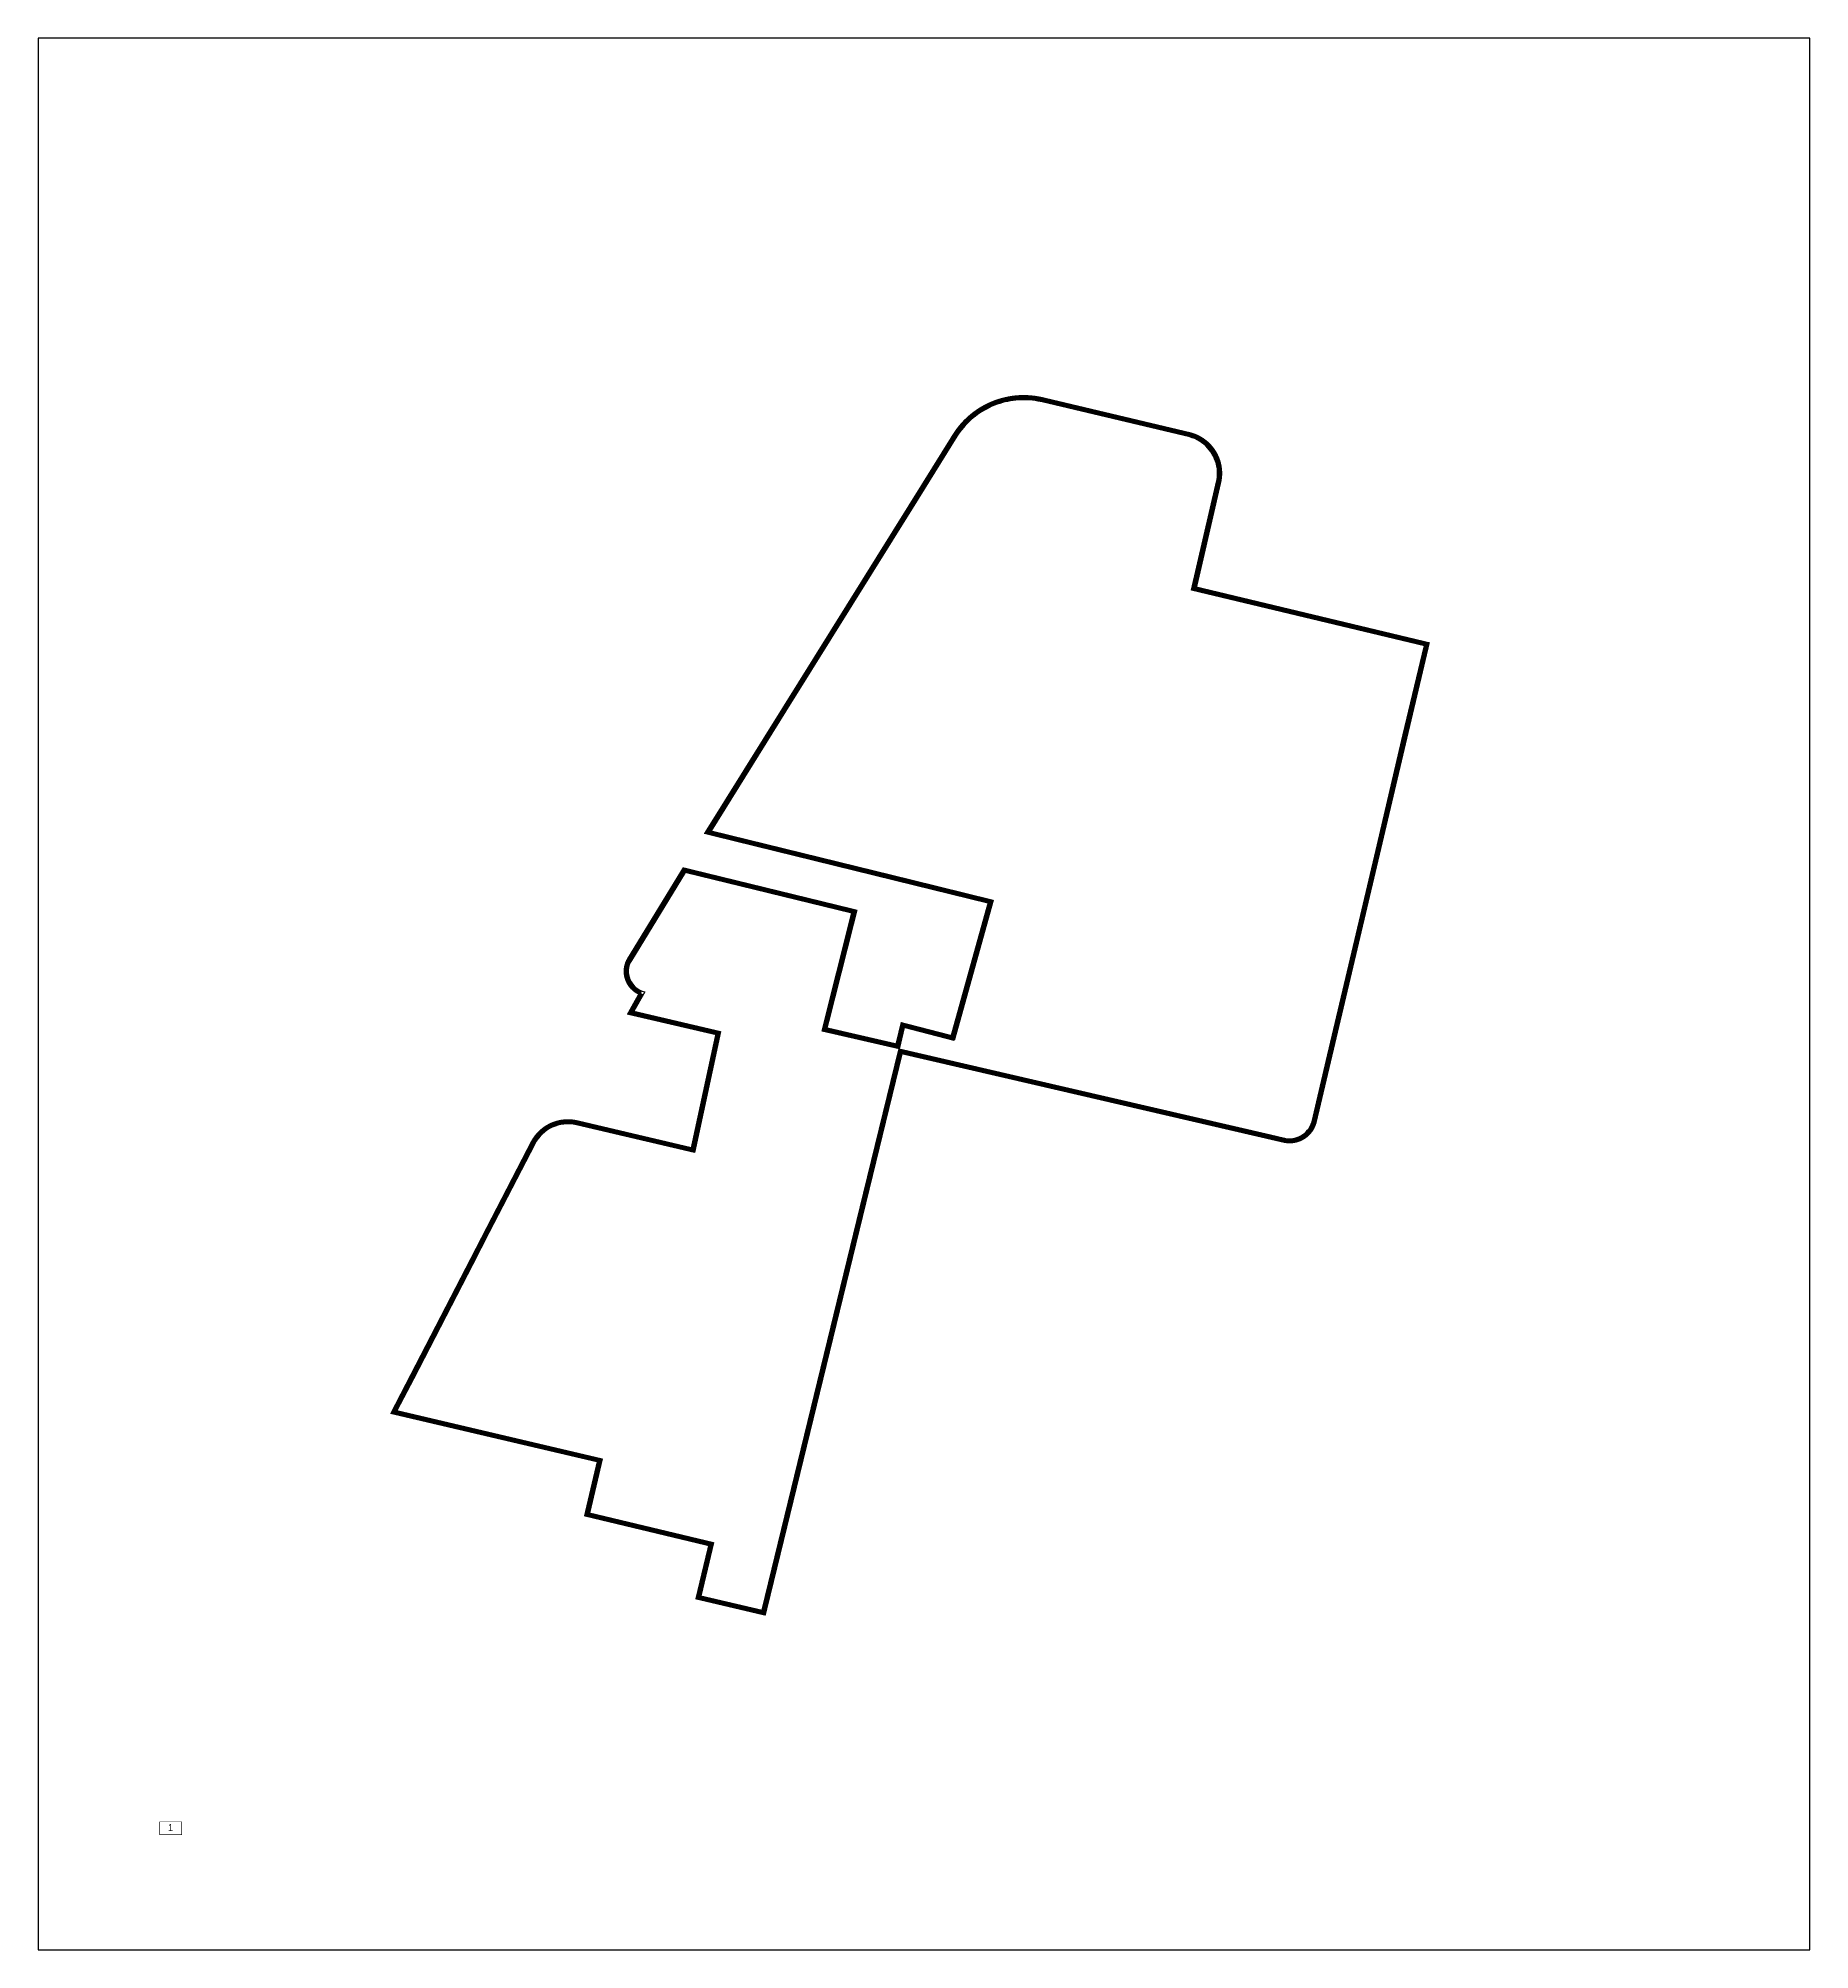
# Model space of a CAD drawing. Extents: x 180579 to 180959, y 648996 to 649406.
import ezdxf
from ezdxf.enums import TextEntityAlignment as Align

# ---------------------------------------------------------------- set-up
doc = ezdxf.new("R2010")
doc.units = 0
doc.header["$LTSCALE"] = 0.5
for name, color, linetype in [('hadpasa', 255, 'Continuous'), ('pgvul1', 253, 'Continuous'), ('pgvul2', 152, 'Continuous')]:
    doc.layers.add(name, color=color, linetype=linetype)
doc.styles.add('style1', font='hebtxt')

# ---------------------------------------------------------------- blocks, each defined once
blk = doc.blocks.new('hadpasa')
at = {"layer": 'hadpasa', "const_width": 0.25}
blk.add_lwpolyline([(-4.82, -2.88), (-4.82, 2.64), (4.65, 2.64), (4.65, -2.88)], close=True, dxfattribs=at)
at = {"style": 'style1'}
blk.add_attdef('PAGE', text='', height=3, dxfattribs=at).set_placement((-0.11, -1.34), align=Align.CENTER)
at = {"style": 'style1', "flags": 1}
for tag, p in [('SIZE', (-1.63, -4.27)), ('SCALE', (-1.59, -5.2)), ('PAGES', (-1.57, -6.31))]:
    blk.add_attdef(tag, p, '', height=0.75, dxfattribs=at)

msp = doc.modelspace()

# ---------------------------------------------------------------- linework, layer by layer
at = {"layer": 'hadpasa'}
msp.add_lwpolyline([(180578.96, 648995.5), (180958.96, 648995.5), (180958.96, 649405.5), (180578.96, 649405.5)], close=True, dxfattribs=at)
at = {"layer": 'pgvul1', "flags": 128}
msp.add_lwpolyline([(180756.07, 649157.79), (180763.61, 649188.74), (180792.3, 649182.1), (180843.31, 649170.27), (180846.25, 649169.59), (180846.52, 649169.53), (180847.01, 649169.47), (180847.58, 649169.46), (180848.06, 649169.5), (180848.49, 649169.58), (180848.91, 649169.7), (180849.36, 649169.86), (180849.79, 649170.07), (180850.24, 649170.35), (180850.65, 649170.67), (180850.96, 649170.97), (180851.25, 649171.3), (180851.54, 649171.68), (180851.81, 649172.13), (180852.03, 649172.61), (180852.19, 649173.08), (180855.59, 649187.48), (180861.42, 649212.19), (180865.93, 649231.31), (180871.77, 649256.08), (180876.28, 649275.17), (180826.37, 649287.12), (180831.76, 649310.54), (180831.83, 649310.88), (180831.9, 649311.44), (180831.93, 649312.01), (180831.92, 649312.57), (180831.88, 649313.14), (180831.79, 649313.7), (180831.67, 649314.24), (180831.5, 649314.79), (180831.3, 649315.32), (180831.06, 649315.83), (180830.79, 649316.32), (180830.49, 649316.8), (180830.15, 649317.25), (180829.78, 649317.68), (180829.38, 649318.08), (180828.95, 649318.45), (180828.5, 649318.79), (180828.03, 649319.1), (180827.54, 649319.38), (180827.02, 649319.62), (180826.5, 649319.82), (180825.97, 649319.99), (180794.27, 649327.51), (180793.84, 649327.61), (180793.4, 649327.69), (180792.82, 649327.79), (180792.23, 649327.87), (180791.64, 649327.92), (180791.04, 649327.96), (180790.45, 649327.97), (180789.86, 649327.97), (180789.27, 649327.94), (180788.67, 649327.89), (180788.09, 649327.82), (180787.5, 649327.73), (180786.92, 649327.62), (180786.34, 649327.5), (180785.77, 649327.35), (180785.2, 649327.18), (180784.64, 649326.99), (180784.09, 649326.78), (180783.54, 649326.55), (180782.99, 649326.3), (180782.47, 649326.04), (180781.95, 649325.76), (180781.44, 649325.45), (180780.94, 649325.13), (180780.45, 649324.8), (180779.97, 649324.44), (180779.51, 649324.07), (180779.06, 649323.69), (180778.62, 649323.28), (180778.2, 649322.87), (180777.79, 649322.44), (180777.4, 649321.99), (180777.02, 649321.53), (180776.66, 649321.06), (180776.32, 649320.58), (180776.02, 649320.13), (180767.71, 649306.79), (180762.13, 649297.84), (180744.85, 649270.12), (180739.27, 649261.17), (180723.28, 649235.52), (180766.14, 649224.99), (180783.79, 649220.65), (180775.4, 649190.52), (180764.72, 649193.28), (180763.61, 649188.74), (180747.1, 649192.56), (180753.5, 649217.81), (180717.7, 649226.56), (180706.18, 649207.71, 0.514883), (180709.04, 649200.97), (180706.71, 649196.79), (180725.33, 649192.47), (180719.71, 649166.47), (180694.4, 649172.44, 0.343912), (180685.46, 649168.33), (180675.64, 649149.34), (180672.11, 649142.5), (180659.43, 649117.99), (180655.9, 649111.15), (180699.93, 649100.83), (180697.2, 649089.23), (180723.83, 649082.85), (180721.09, 649071.43), (180734.25, 649068.34)], format="xyb", close=True, dxfattribs=at)
at = {"layer": 'pgvul2', "const_width": 1, "flags": 128}
msp.add_lwpolyline([(180756.55, 649157.67), (180763.98, 649188.14), (180792.19, 649181.61), (180843.2, 649169.78), (180846.14, 649169.1), (180846.44, 649169.04), (180846.97, 649168.97), (180847.6, 649168.96), (180848.12, 649169.01), (180848.6, 649169.09), (180849.06, 649169.22), (180849.55, 649169.4), (180850.03, 649169.64), (180850.52, 649169.94), (180850.97, 649170.29), (180851.32, 649170.62), (180851.64, 649170.98), (180851.96, 649171.4), (180852.25, 649171.9), (180852.49, 649172.42), (180852.67, 649172.94), (180856.08, 649187.37), (180861.91, 649212.08), (180866.42, 649231.2), (180872.26, 649255.97), (180876.88, 649275.54), (180826.97, 649287.49), (180832.25, 649310.43), (180832.32, 649310.8), (180832.4, 649311.4), (180832.43, 649312), (180832.42, 649312.6), (180832.37, 649313.19), (180832.28, 649313.79), (180832.15, 649314.37), (180831.98, 649314.95), (180831.76, 649315.51), (180831.51, 649316.06), (180831.22, 649316.58), (180830.9, 649317.08), (180830.54, 649317.56), (180830.14, 649318.02), (180829.72, 649318.45), (180829.27, 649318.84), (180828.79, 649319.2), (180828.29, 649319.53), (180827.76, 649319.82), (180827.22, 649320.08), (180826.66, 649320.3), (180826.1, 649320.47), (180794.38, 649328), (180793.94, 649328.1), (180793.49, 649328.19), (180792.89, 649328.29), (180792.28, 649328.36), (180791.68, 649328.42), (180791.07, 649328.46), (180790.46, 649328.47), (180789.84, 649328.47), (180789.24, 649328.44), (180788.63, 649328.39), (180788.02, 649328.32), (180787.42, 649328.23), (180786.82, 649328.11), (180786.23, 649327.98), (180785.63, 649327.83), (180785.05, 649327.65), (180784.47, 649327.46), (180783.9, 649327.25), (180783.34, 649327.01), (180782.78, 649326.75), (180782.23, 649326.48), (180781.7, 649326.19), (180781.17, 649325.88), (180780.66, 649325.55), (180780.16, 649325.2), (180779.67, 649324.84), (180779.19, 649324.46), (180778.73, 649324.06), (180778.27, 649323.64), (180777.84, 649323.22), (180777.42, 649322.78), (180777.02, 649322.32), (180776.63, 649321.84), (180776.26, 649321.36), (180775.91, 649320.86), (180775.6, 649320.4), (180767.29, 649307.05), (180761.71, 649298.1), (180744.43, 649270.38), (180738.85, 649261.43), (180722.49, 649235.2), (180766.02, 649224.5), (180783.17, 649220.29), (180775.05, 649191.13), (180764.35, 649193.89), (180763.24, 649189.34), (180747.71, 649192.93), (180754.11, 649218.18), (180717.46, 649227.13), (180705.75, 649207.97, 0.473741), (180708.3, 649200.67), (180705.95, 649196.45), (180724.74, 649192.09), (180719.33, 649167.07), (180694.52, 649172.92, 0.343912), (180685.02, 649168.56), (180675.2, 649149.57), (180671.67, 649142.73), (180658.99, 649118.22), (180655.16, 649110.81), (180699.33, 649100.46), (180696.6, 649088.86), (180723.23, 649082.48), (180720.49, 649071.06), (180734.62, 649067.74)], format="xyb", close=True, dxfattribs=at)

# ---------------------------------------------------------------- block references
at = {"layer": 'hadpasa', "xscale": 0.5, "yscale": 0.5, "zscale": 0.5}
msp.add_blockref('hadpasa', (180607.4, 649021.63), dxfattribs=at).add_auto_attribs({'PAGE': '1'})

doc.saveas('drawing.dxf')
